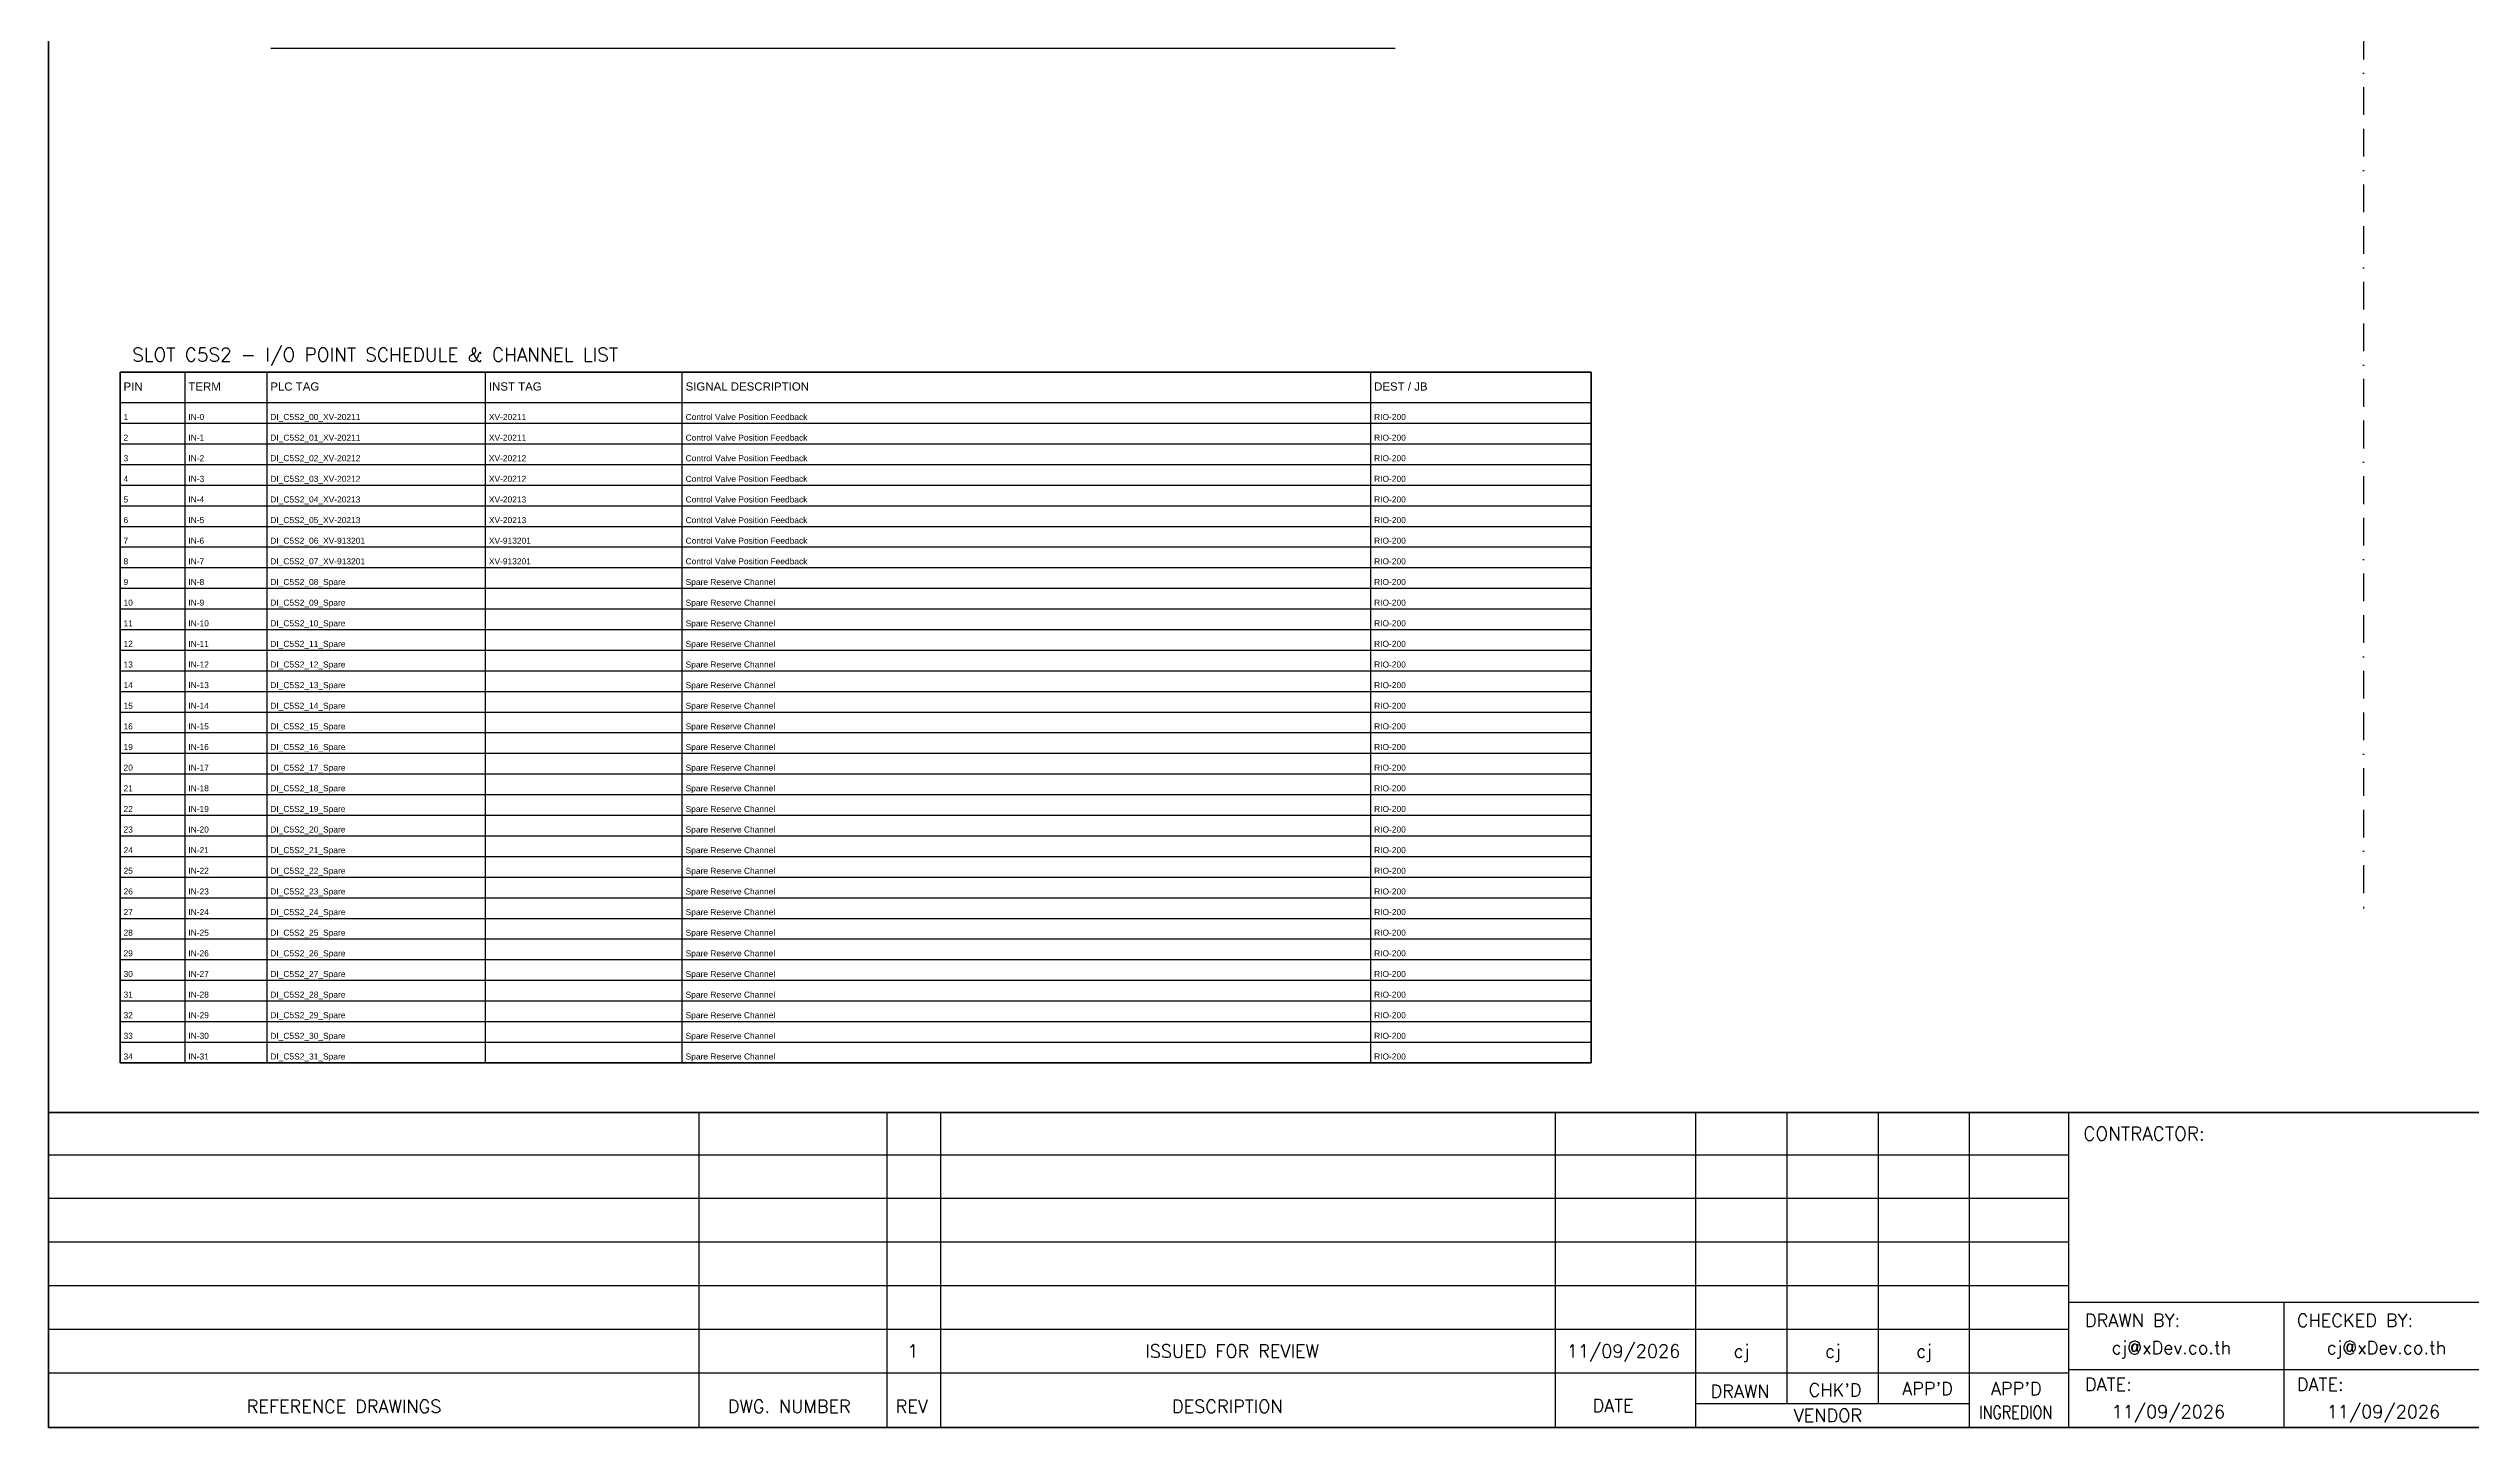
# Model space of a CAD drawing. Header units: millimetres. Extents: x 0 to 62600, y 0 to 14837.
# Drawn here: x 8387 to 10604, y 0 to 1262 of the extents above; entities that cross this region are included whole.
import ezdxf
from ezdxf.enums import TextEntityAlignment as Align

# ---------------------------------------------------------------- set-up
doc = ezdxf.new("R2010")
doc.units = ezdxf.units.MM
doc.linetypes.add('BORDERX2', pattern=[88.9, 25.4, -12.7, 25.4, -12.7, 0, -12.7])
for name, color, linetype in [('GT_1', 9, 'Continuous'), ('HELPPOINT', 7, 'Continuous'), ('MEMBER', 7, 'Continuous'), ('x01001-FrameArea', 2, 'BORDERX2')]:
    doc.layers.add(name, color=color, linetype=linetype)
doc.layers.add('IE-WIRE', color=7, linetype='Continuous', lineweight=25)
doc.styles.add('ROMANS', font='romans.shx', dxfattribs={"width": 0.85, "height": 25})
doc.styles.get("Standard").update_dxf_attribs({"font": 'arial.ttf'})

msp = doc.modelspace()

# ---------------------------------------------------------------- linework, layer by layer
at = {"color": 7}
for p, q in [((8511.6, 333.8), (8511.6, 965.9)), ((8586.6, 333.8), (8586.6, 965.9)), ((8786.6, 333.8), (8786.6, 965.9)), ((8966.6, 333.8), (8966.6, 965.9)), ((9596.6, 333.8), (9596.6, 965.9)), ((8452.3, 937.9), (9798.1, 937.9))]:
    msp.add_line(p, q, dxfattribs=at)
at = {"color": 8}
for p, q in [((8452.3, 919), (9798.1, 919)), ((8452.3, 900.1), (9798.1, 900.1)), ((8452.3, 881.3), (9798.1, 881.3)), ((8452.3, 862.4), (9798.1, 862.4)), ((8452.3, 843.5), (9798.1, 843.5)), ((8452.3, 824.6), (9798.1, 824.6)), ((8452.3, 805.8), (9798.1, 805.8)), ((8452.3, 786.9), (9798.1, 786.9)), ((8452.3, 768), (9798.1, 768)), ((8452.3, 749.1), (9798.1, 749.1)), ((8452.3, 730.2), (9798.1, 730.2)), ((8452.3, 711.4), (9798.1, 711.4)), ((8452.3, 692.5), (9798.1, 692.5)), ((8452.3, 673.6), (9798.1, 673.6)), ((8452.3, 654.7), (9798.1, 654.7)), ((8452.3, 635.9), (9798.1, 635.9)), ((8452.3, 617), (9798.1, 617)), ((8452.3, 598.1), (9798.1, 598.1)), ((8452.3, 579.2), (9798.1, 579.2)), ((8452.3, 560.3), (9798.1, 560.3)), ((8452.3, 541.5), (9798.1, 541.5)), ((8452.3, 522.6), (9798.1, 522.6)), ((8452.3, 503.7), (9798.1, 503.7)), ((8452.3, 484.8), (9798.1, 484.8)), ((8452.3, 465.9), (9798.1, 465.9)), ((8452.3, 447.1), (9798.1, 447.1)), ((8452.3, 428.2), (9798.1, 428.2)), ((8452.3, 409.3), (9798.1, 409.3)), ((8452.3, 390.4), (9798.1, 390.4)), ((8452.3, 371.6), (9798.1, 371.6)), ((8452.3, 352.7), (9798.1, 352.7))]:
    msp.add_line(p, q, dxfattribs=at)
msp.add_lwpolyline([(8452.3, 965.9), (9798.1, 965.9), (9798.1, 333.8), (8452.3, 333.8)], close=True)
at = {"color": 7}
msp.add_lwpolyline([(8452.3, 333.8), (9798.1, 333.8), (9798.1, 965.9), (8452.3, 965.9), (8452.3, 333.8)], dxfattribs=at)
at = {"layer": 'GT_1', "color": 4}
for p, q in [((8982, 0), (8982, 288.2)), ((9153.9, 0), (9153.9, 288.2)), ((9203, 0), (9203, 288.2)), ((9765.7, 0), (9765.7, 288.2)), ((9894, 0), (9894, 288.2)), ((9977.6, 21.8), (9977.6, 288.2)), ((10061.1, 21.8), (10061.1, 288.2)), ((10144.4, 0), (10144.4, 288.2)), ((10235.4, 0), (10235.4, 288.2)), ((10235.4, 249.3), (8386.6, 249.3)), ((10235.4, 209.5), (8386.6, 209.5)), ((10235.4, 169.6), (8386.6, 169.6)), ((10235.4, 129.7), (8386.6, 129.7)), ((11022.4, 114.3), (10235.4, 114.3)), ((10432.2, 0), (10432.2, 114.3)), ((10235.4, 89.7), (8386.6, 89.7)), ((10235.3, 49.8), (8386.6, 49.8)), ((11022.4, 52.9), (10235.4, 52.9)), ((10144.4, 21.8), (9894, 21.8))]:
    msp.add_line(p, q, dxfattribs=at)
at = {"layer": 'HELPPOINT', "color": 4, "lineweight": 35}
for p, q in [((8386.6, 0), (8386.6, 2704.2)), ((8386.6, 0), (8386.6, 2704.2)), ((12279.9, 0), (8386.6, 0)), ((12279.9, 0), (8386.6, 0))]:
    msp.add_line(p, q, dxfattribs=at)
at = {"layer": 'IE-WIRE', "color": 7, "ltscale": 25.4}
msp.add_line((9619, 1262), (8590, 1262), dxfattribs=at)
at = {"layer": 'MEMBER', "color": 4, "lineweight": 35}
msp.add_line((8386.6, 288.2), (12279.9, 288.2), dxfattribs=at)
msp.add_line((8386.6, 288.2), (12279.9, 288.2), dxfattribs=at)
at = {"layer": 'x01001-FrameArea'}
msp.add_line((10504.8, 2561.5), (10504.8, 475), dxfattribs=at)

# ---------------------------------------------------------------- texts
at = {"color": 3}
for s, p in [('PIN', (8455.3, 948.9)), ('TERM', (8514.6, 948.9)), ('PLC TAG', (8589.6, 948.9)), ('INST TAG', (8789.6, 948.9)), ('SIGNAL DESCRIPTION', (8969.6, 948.9)), ('DEST / JB', (9599.6, 948.9))]:
    msp.add_text(s, height=7.5, dxfattribs=at).set_placement(p)
at = {"color": 7}
for s, p in [('1', (8455.3, 922)), ('IN-0', (8514.6, 922)), ('DI_C5S2_00_XV-20211', (8589.6, 922)), ('XV-20211', (8789.6, 922)), ('Control Valve Position Feedback', (8969.6, 922)), ('RIO-200', (9599.6, 922)), ('3', (8455.3, 884.3)), ('2', (8455.3, 903.1)), ('IN-1', (8514.6, 903.1)), ('IN-2', (8514.6, 884.3)), ('DI_C5S2_01_XV-20211', (8589.6, 903.1)), ('DI_C5S2_02_XV-20212', (8589.6, 884.3)), ('XV-20211', (8789.6, 903.1)), ('XV-20212', (8789.6, 884.3)), ('Control Valve Position Feedback', (8969.6, 903.1)), ('Control Valve Position Feedback', (8969.6, 884.3)), ('RIO-200', (9599.6, 903.1)), ('RIO-200', (9599.6, 884.3)), ('4', (8455.3, 865.4)), ('IN-3', (8514.6, 865.4)), ('DI_C5S2_03_XV-20212', (8589.6, 865.4)), ('XV-20212', (8789.6, 865.4)), ('Control Valve Position Feedback', (8969.6, 865.4)), ('RIO-200', (9599.6, 865.4)), ('5', (8455.3, 846.5)), ('IN-4', (8514.6, 846.5)), ('DI_C5S2_04_XV-20213', (8589.6, 846.5)), ('XV-20213', (8789.6, 846.5)), ('Control Valve Position Feedback', (8969.6, 846.5)), ('RIO-200', (9599.6, 846.5)), ('6', (8455.3, 827.6)), ('IN-5', (8514.6, 827.6)), ('DI_C5S2_05_XV-20213', (8589.6, 827.6)), ('XV-20213', (8789.6, 827.6)), ('Control Valve Position Feedback', (8969.6, 827.6)), ('RIO-200', (9599.6, 827.6)), ('7', (8455.3, 808.8)), ('IN-6', (8514.6, 808.8)), ('DI_C5S2_06_XV-913201', (8589.6, 808.8)), ('XV-913201', (8789.6, 808.8)), ('Control Valve Position Feedback', (8969.6, 808.8)), ('RIO-200', (9599.6, 808.8)), ('8', (8455.3, 789.9)), ('9', (8455.3, 771)), ('IN-7', (8514.6, 789.9)), ('IN-8', (8514.6, 771)), ('DI_C5S2_07_XV-913201', (8589.6, 789.9)), ('DI_C5S2_08_Spare', (8589.6, 771)), ('XV-913201', (8789.6, 789.9)), ('Control Valve Position Feedback', (8969.6, 789.9)), ('Spare Reserve Channel', (8969.6, 771)), ('RIO-200', (9599.6, 789.9)), ('RIO-200', (9599.6, 771)), ('10', (8455.3, 752.1)), ('IN-9', (8514.6, 752.1)), ('DI_C5S2_09_Spare', (8589.6, 752.1)), ('Spare Reserve Channel', (8969.6, 752.1)), ('RIO-200', (9599.6, 752.1)), ('11', (8455.3, 733.2)), ('IN-10', (8514.6, 733.2)), ('DI_C5S2_10_Spare', (8589.6, 733.2)), ('Spare Reserve Channel', (8969.6, 733.2)), ('RIO-200', (9599.6, 733.2)), ('12', (8455.3, 714.4)), ('IN-11', (8514.6, 714.4)), ('DI_C5S2_11_Spare', (8589.6, 714.4)), ('Spare Reserve Channel', (8969.6, 714.4)), ('RIO-200', (9599.6, 714.4)), ('13', (8455.3, 695.5)), ('IN-12', (8514.6, 695.5)), ('DI_C5S2_12_Spare', (8589.6, 695.5)), ('Spare Reserve Channel', (8969.6, 695.5)), ('RIO-200', (9599.6, 695.5)), ('14', (8455.3, 676.6)), ('IN-13', (8514.6, 676.6)), ('DI_C5S2_13_Spare', (8589.6, 676.6)), ('Spare Reserve Channel', (8969.6, 676.6)), ('RIO-200', (9599.6, 676.6)), ('15', (8455.3, 657.7)), ('16', (8455.3, 638.9)), ('IN-14', (8514.6, 657.7)), ('IN-15', (8514.6, 638.9)), ('DI_C5S2_14_Spare', (8589.6, 657.7)), ('DI_C5S2_15_Spare', (8589.6, 638.9)), ('Spare Reserve Channel', (8969.6, 657.7)), ('Spare Reserve Channel', (8969.6, 638.9)), ('RIO-200', (9599.6, 657.7)), ('RIO-200', (9599.6, 638.9)), ('19', (8455.3, 620)), ('IN-16', (8514.6, 620)), ('DI_C5S2_16_Spare', (8589.6, 620)), ('Spare Reserve Channel', (8969.6, 620)), ('RIO-200', (9599.6, 620)), ('20', (8455.3, 601.1)), ('IN-17', (8514.6, 601.1)), ('DI_C5S2_17_Spare', (8589.6, 601.1)), ('Spare Reserve Channel', (8969.6, 601.1)), ('RIO-200', (9599.6, 601.1)), ('21', (8455.3, 582.2)), ('IN-18', (8514.6, 582.2)), ('DI_C5S2_18_Spare', (8589.6, 582.2)), ('Spare Reserve Channel', (8969.6, 582.2)), ('RIO-200', (9599.6, 582.2)), ('22', (8455.3, 563.3)), ('IN-19', (8514.6, 563.3)), ('DI_C5S2_19_Spare', (8589.6, 563.3)), ('Spare Reserve Channel', (8969.6, 563.3)), ('RIO-200', (9599.6, 563.3)), ('23', (8455.3, 544.5)), ('IN-20', (8514.6, 544.5)), ('DI_C5S2_20_Spare', (8589.6, 544.5)), ('Spare Reserve Channel', (8969.6, 544.5)), ('RIO-200', (9599.6, 544.5)), ('24', (8455.3, 525.6)), ('25', (8455.3, 506.7)), ('IN-21', (8514.6, 525.6)), ('IN-22', (8514.6, 506.7)), ('DI_C5S2_21_Spare', (8589.6, 525.6)), ('DI_C5S2_22_Spare', (8589.6, 506.7)), ('Spare Reserve Channel', (8969.6, 525.6)), ('Spare Reserve Channel', (8969.6, 506.7)), ('RIO-200', (9599.6, 525.6)), ('RIO-200', (9599.6, 506.7)), ('26', (8455.3, 487.8)), ('IN-23', (8514.6, 487.8)), ('DI_C5S2_23_Spare', (8589.6, 487.8)), ('Spare Reserve Channel', (8969.6, 487.8)), ('RIO-200', (9599.6, 487.8)), ('27', (8455.3, 468.9)), ('IN-24', (8514.6, 468.9)), ('DI_C5S2_24_Spare', (8589.6, 468.9)), ('Spare Reserve Channel', (8969.6, 468.9)), ('RIO-200', (9599.6, 468.9)), ('28', (8455.3, 450.1)), ('IN-25', (8514.6, 450.1)), ('DI_C5S2_25_Spare', (8589.6, 450.1)), ('Spare Reserve Channel', (8969.6, 450.1)), ('RIO-200', (9599.6, 450.1)), ('29', (8455.3, 431.2)), ('IN-26', (8514.6, 431.2)), ('DI_C5S2_26_Spare', (8589.6, 431.2)), ('Spare Reserve Channel', (8969.6, 431.2)), ('RIO-200', (9599.6, 431.2)), ('30', (8455.3, 412.3)), ('IN-27', (8514.6, 412.3)), ('DI_C5S2_27_Spare', (8589.6, 412.3)), ('Spare Reserve Channel', (8969.6, 412.3)), ('Spare Reserve Channel', (8969.6, 393.4)), ('RIO-200', (9599.6, 412.3)), ('31', (8455.3, 393.4)), ('32', (8455.3, 374.6)), ('IN-28', (8514.6, 393.4)), ('IN-29', (8514.6, 374.6)), ('DI_C5S2_28_Spare', (8589.6, 393.4)), ('DI_C5S2_29_Spare', (8589.6, 374.6)), ('Spare Reserve Channel', (8969.6, 374.6)), ('RIO-200', (9599.6, 393.4)), ('RIO-200', (9599.6, 374.6)), ('33', (8455.3, 355.7)), ('IN-30', (8514.6, 355.7)), ('DI_C5S2_30_Spare', (8589.6, 355.7)), ('Spare Reserve Channel', (8969.6, 355.7)), ('RIO-200', (9599.6, 355.7)), ('34', (8455.3, 336.8)), ('IN-31', (8514.6, 336.8)), ('DI_C5S2_31_Spare', (8589.6, 336.8)), ('Spare Reserve Channel', (8969.6, 336.8)), ('RIO-200', (9599.6, 336.8))]:
    msp.add_text(s, height=5.5, dxfattribs=at).set_placement(p)
at = {"layer": 'MEMBER', "color": 4, "ltscale": 0.8, "style": 'ROMANS'}
for s, height, p in [('SLOT C5S2 - I/O POINT SCHEDULE & CHANNEL LIST', 12.35, (8463.2, 975.6)), ('CONTRACTOR:', 12.35, (10248.5, 262.7)), ('DRAWN BY:', 11.88, (10250, 92.1)), ('CHECKED BY:', 11.875, (10443.9, 92.1)), ('cj@xDev.co.th', 11.875, (10274.4, 67.2)), ('cj@xDev.co.th', 11.875, (10471.2, 67.2)), ('DATE:', 11.88, (10250, 33.6)), ('DATE:', 11.88, (10443.9, 33.6)), ('REFERENCE DRAWINGS', 11.875, (8568, 13.4)), ('DWG. NUMBER', 11.875, (9008.2, 13.4)), ('REV', 11.88, (9161.7, 13.4)), ('DESCRIPTION', 11.875, (9414.6, 13.4)), ('DATE', 11.88, (9799.4, 14.2)), ('DRAWN', 11.88, (9907.4, 27.3)), ("CHK'D", 11.88, (9997.2, 28.5)), ("APP'D", 11.88, (10082.8, 29.7)), ("APP'D", 11.88, (10164, 29.7)), ('11/09/2026', 11.88, (10274.4, 8.5)), ('11/09/2026', 11.88, (10471.2, 8.5)), ('VENDOR', 11.88, (9983.5, 5.1))]:
    msp.add_text(s, height=height, dxfattribs=at).set_placement(p)
for s, height, p in [('1', 11.9, (9177.5, 69.9)), ('ISSUED FOR REVIEW', 11.875, (9469.6, 69.9)), ('11/09/2026', 11.88, (9827.8, 69.9)), ('cj', 11.88, (9935.7, 69.9)), ('cj', 11.88, (10019.3, 69.9)), ('cj', 11.88, (10102.8, 69.9))]:
    msp.add_text(s, height=height, dxfattribs=at).set_placement(p, align=Align.MIDDLE_CENTER)
at = {"layer": 'MEMBER', "color": 4, "ltscale": 0.8, "style": 'ROMANS', "width": 0.8}
msp.add_text('INGREDION', height=11.88, dxfattribs=at).set_placement((10153.2, 8))

doc.saveas('drawing.dxf')
